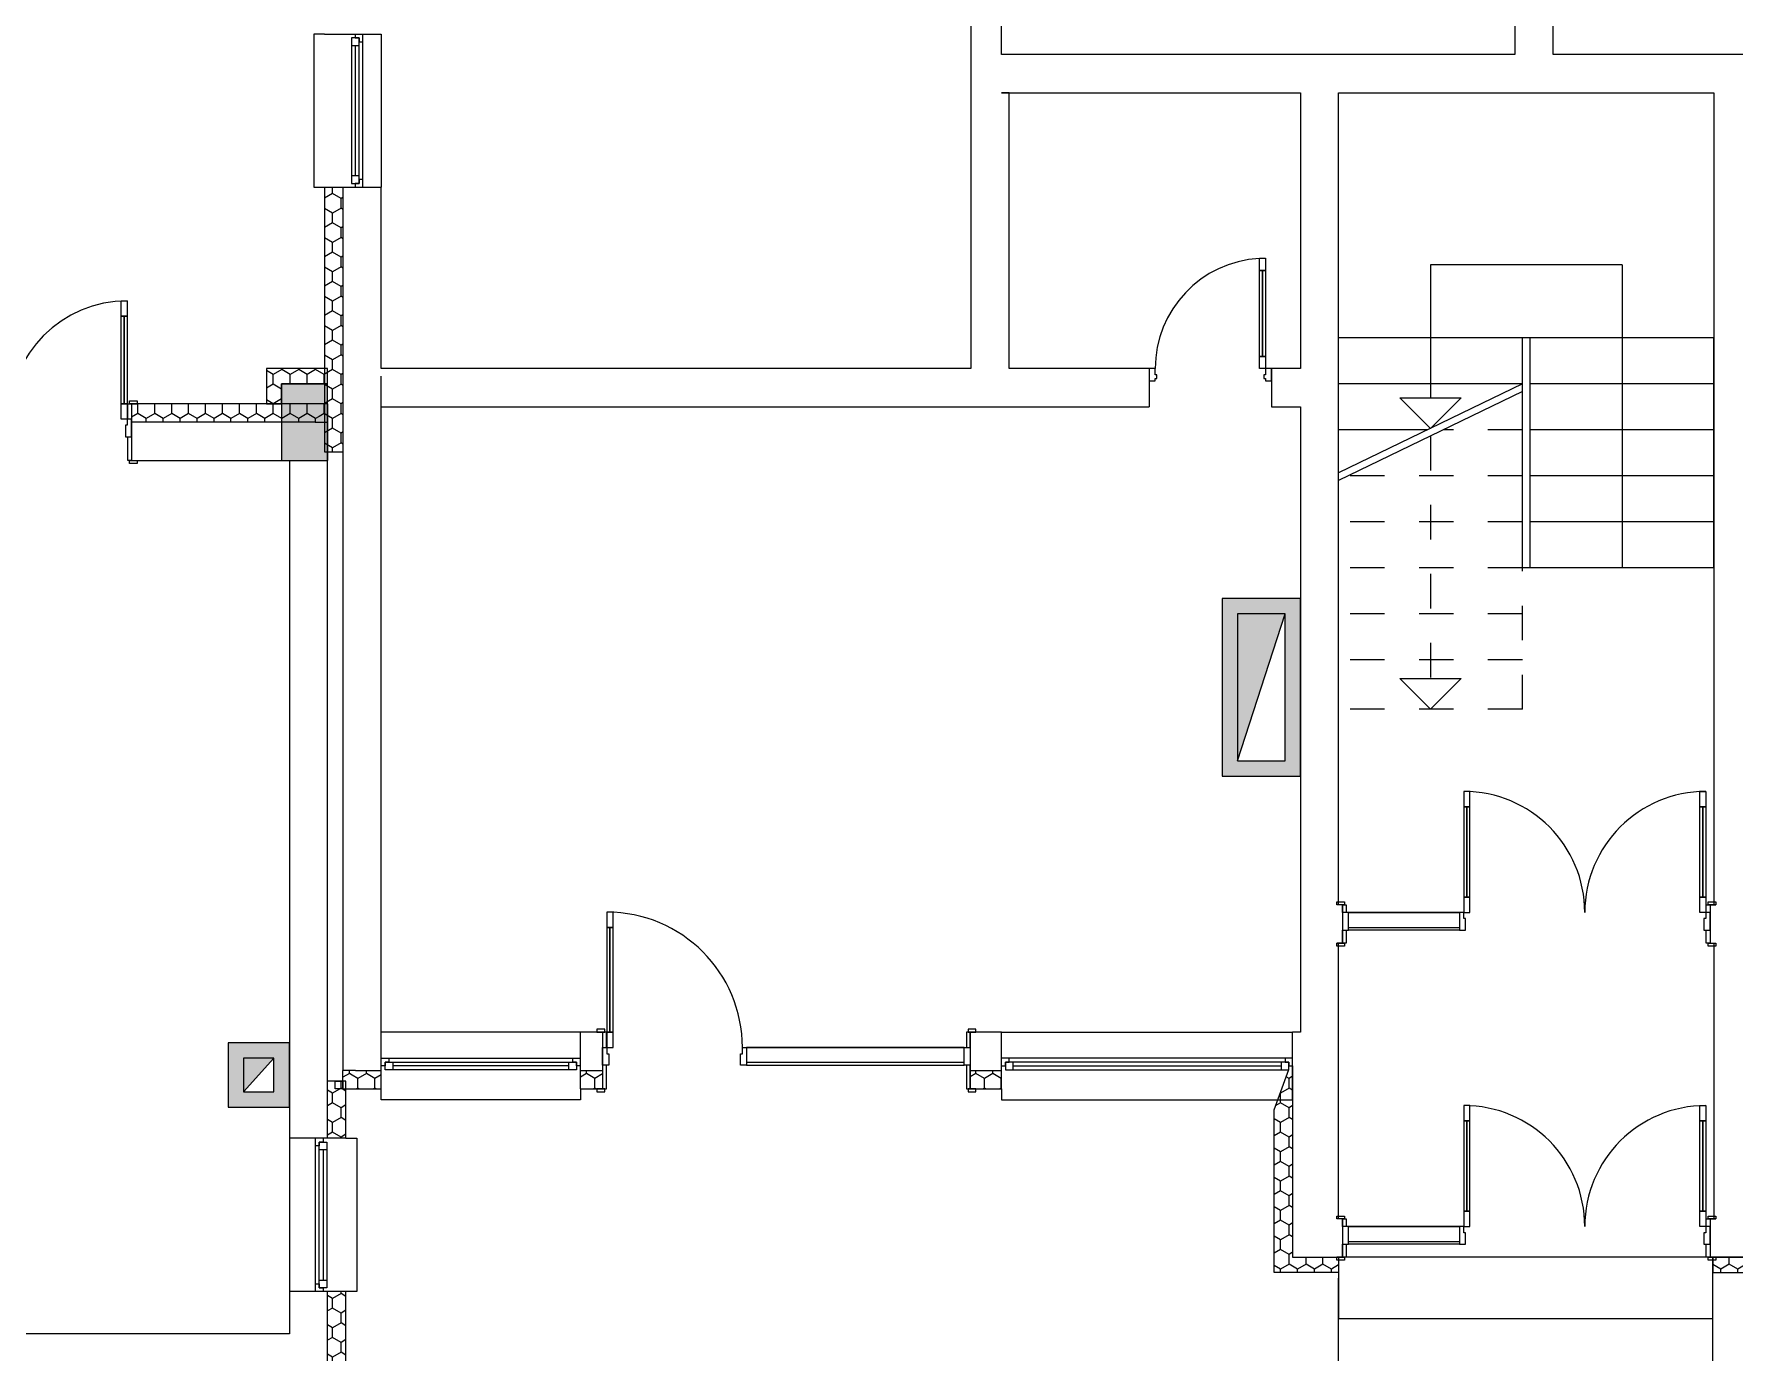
# Model space of a CAD drawing. Header units: feet. Extents: x 2814058 to 2855058, y -67651 to -38951.
# Drawn here: x 2829670 to 2833149, y -54317 to -51618 of the extents above; entities that cross this region are included whole.
import ezdxf

# ---------------------------------------------------------------- set-up
doc = ezdxf.new("R2010")
doc.units = ezdxf.units.FT
doc.header["$MEASUREMENT"] = 0
doc.linetypes.add('Long Dashed', pattern=[529.166651, 317.499995, -211.666656])
doc.linetypes.add('Small Dashed', pattern=[141.111111, 70.555556, -70.555556])
for name, color, linetype, lineweight in [('0_muret e jashtme_Pen_No__1', 7, 'Continuous', 0), ('0_muret e jashtme_Pen_No__19', 255, 'Continuous', 0), ('Shell - Roof_Pen_No__1', 7, 'Continuous', 0), ('Shell - Roof_Pen_No__21', 7, 'Continuous', 0), ('Structural - Bearing_Pen_No__1', 7, 'Continuous', 0)]:
    doc.layers.add(name, color=color, linetype=linetype, lineweight=lineweight)
doc.layers.add('0_muret e jashtme_Pen_No__14', color=7, linetype='Continuous', lineweight=0, true_color=0xbd8b17)
doc.layers.add('Shell - Roof_Pen_No__61', color=7, linetype='Continuous', lineweight=0, true_color=0x6a6a6a)
doc.layers.add('Shell - Roof', color=7, linetype='Continuous')
pattern_1 = [(90, (2247653.822, -76424.967), (-34.6410162, 0), [20, -40]), (90, (2247636.502, -76394.967), (-34.6410162, 0), [20, -40]), (150, (2247653.822, -76404.967), (17.320508, 30), [20, -40]), (150, (2247619.18, -76404.967), (17.320508, 30), [20, -40]), (210, (2247653.822, -76424.967), (-17.320508, 30), [20, -40]), (210, (2247619.18, -76424.967), (-17.320508, 30), [20, -40])]

# ---------------------------------------------------------------- blocks, each defined once
blk = doc.blocks.new('Line_1', base_point=(2832527.7, -52091))
at = {"layer": 'Shell - Roof_Pen_No__1', "color": 7, "linetype": 'Continuous', "lineweight": 0}
for p, q in [((2832527.7, -52091), (2832527.7, -52362.5)), ((2832527.7, -52425.2), (2832465, -52362.5)), ((2832465, -52362.5), (2832590.4, -52362.5)), ((2832527.7, -52425.2), (2832590.4, -52362.5))]:
    blk.add_line(p, q, dxfattribs=at)
blk = doc.blocks.new('Line_2', base_point=(2832527.7, -52440.8))
at = {"layer": 'Shell - Roof_Pen_No__1', "color": 7, "linetype": 'Continuous', "lineweight": 0}
for p, q in [((2832527.7, -52999.8), (2832465, -52937.1)), ((2832465, -52937.1), (2832590.4, -52937.1)), ((2832527.7, -52999.8), (2832590.4, -52937.1))]:
    blk.add_line(p, q, dxfattribs=at)
at = {"layer": 'Shell - Roof_Pen_No__61', "color": 251, "linetype": 'Small Dashed', "lineweight": 0, "true_color": 0x6a6a6a}
blk.add_line((2832527.7, -52440.8), (2832527.7, -52937.1), dxfattribs=at)

msp = doc.modelspace()

# ---------------------------------------------------------------- hatches: boundary and pattern name
at = {"layer": '0_muret e jashtme_Pen_No__14', "linetype": 'Continuous', "lineweight": 0, "true_color": 0xbd8b17}
h = msp.add_hatch(dxfattribs=at)
h.set_pattern_fill('STYROFOAM_SM_INSULATION', color=42, style=0, pattern_type=2)
h.set_pattern_definition(pattern_1)
h.paths.add_polyline_path([(2830264.8, -52472.9), (2830302.4, -52472.9), (2830302.4, -51931.9), (2830264.8, -51931.9)])
h = msp.add_hatch(dxfattribs=at)
h.set_pattern_fill('STYROFOAM_SM_INSULATION', color=42, style=0, pattern_type=2)
h.set_pattern_definition(pattern_1)
h.paths.add_polyline_path([(2830271, -52334.3), (2830271, -52302.8), (2830145.7, -52302.8), (2830145.7, -52375), (2830177, -52375), (2830177, -52334.3)])
h = msp.add_hatch(dxfattribs=at)
h.set_pattern_fill('STYROFOAM_SM_INSULATION', color=42, style=0, pattern_type=2)
h.set_pattern_definition(pattern_1)
h.paths.add_polyline_path([(2829869.8, -52412.6), (2830245.6, -52412.6), (2830271, -52375), (2829869.8, -52375)])
h = msp.add_hatch(dxfattribs=at)
h.set_pattern_fill('STYROFOAM_SM_INSULATION', color=42, style=0, pattern_type=2)
h.set_pattern_definition(pattern_1)
h.paths.add_polyline_path([(2830245.6, -52412.6), (2830271, -52412.6), (2830271, -52375)])
h = msp.add_hatch(dxfattribs=at)
h.set_pattern_fill('STYROFOAM_SM_INSULATION', color=42, style=0, pattern_type=2)
h.set_pattern_definition(pattern_1)
h.paths.add_polyline_path([(2830327.8, -53738.9), (2830302.4, -53776.5), (2830380.7, -53776.5), (2830380.7, -53738.9)])
h = msp.add_hatch(dxfattribs=at)
h.set_pattern_fill('STYROFOAM_SM_INSULATION', color=42, style=0, pattern_type=2)
h.set_pattern_definition(pattern_1)
h.paths.add_polyline_path([(2830327.8, -53738.9), (2830302.4, -53738.9), (2830302.4, -53776.5)])
h = msp.add_hatch(dxfattribs=at)
h.set_pattern_fill('STYROFOAM_SM_INSULATION', color=42, style=0, pattern_type=2)
h.set_pattern_definition(pattern_1)
h.paths.add_polyline_path([(2830788.2, -53776.5), (2830833.8, -53776.5), (2830833.8, -53738.9), (2830788.2, -53738.9)])
h = msp.add_hatch(dxfattribs=at)
h.set_pattern_fill('STYROFOAM_SM_INSULATION', color=42, style=0, pattern_type=2)
h.set_pattern_definition(pattern_1)
h.paths.add_polyline_path([(2831586, -53738.9), (2831586, -53776.5), (2831650.1, -53776.5), (2831650.1, -53738.9)])
h = msp.add_hatch(dxfattribs=at)
h.set_pattern_fill('STYROFOAM_SM_INSULATION', color=42, style=0, pattern_type=2)
h.set_pattern_definition(pattern_1)
h.paths.add_polyline_path([(2832339.7, -54152.3), (2832208, -54152.3), (2832208, -53819.6), (2832237.6, -53737.1), (2832237.8, -53729.5), (2832245.6, -53729.5), (2832245.6, -54120.8), (2832339.7, -54120.8)])
h = msp.add_hatch(dxfattribs=at)
h.set_pattern_fill('STYROFOAM_SM_INSULATION', color=42, style=0, pattern_type=2)
h.set_pattern_definition(pattern_1)
h.paths.add_polyline_path([(2833105.2, -54152.3), (2833239.2, -54152.3), (2833239.2, -53819.6), (2833209.6, -53737.1), (2833209.4, -53729.5), (2833201.6, -53729.5), (2833201.6, -54120.8), (2833105.2, -54120.8)])
h = msp.add_hatch(dxfattribs=at)
h.set_pattern_fill('STYROFOAM_SM_INSULATION', color=42, style=0, pattern_type=2)
h.set_pattern_definition(pattern_1)
h.paths.add_polyline_path([(2830271, -53760.4), (2830271, -53877.5), (2830308.6, -53877.5), (2830308.6, -53760.4)])
h = msp.add_hatch(dxfattribs=at)
h.set_pattern_fill('STYROFOAM_SM_INSULATION', color=42, style=0, pattern_type=2)
h.set_pattern_definition(pattern_1)
h.paths.add_polyline_path([(2830302.4, -53760.4), (2830302.4, -53776), (2830286.7, -53776), (2830286.7, -53760.4)])
h = msp.add_hatch(dxfattribs=at)
h.set_pattern_fill('STYROFOAM_SM_INSULATION', color=42, style=0, pattern_type=2)
h.set_pattern_definition(pattern_1)
h.paths.add_polyline_path([(2830271, -54190.9), (2830271, -55719.3), (2830308.6, -55756.9), (2830308.6, -54190.9)])
at = {"layer": '0_muret e jashtme_Pen_No__19', "linetype": 'Continuous', "lineweight": 0}
msp.add_hatch(color=255, dxfattribs=at).paths.add_polyline_path([(2830271, -52491), (2830271, -52334.3), (2830177, -52334.3), (2830177, -52491)])
at = {"layer": 'Structural - Bearing_Pen_No__1', "linetype": 'Continuous', "lineweight": 0}
h = msp.add_hatch(color=9, dxfattribs=at)
h.paths.add_polyline_path([(2832261.3, -52773.1), (2832101.4, -52773.1), (2832101.4, -53136.6), (2832261.3, -53136.6)])
h.paths.add_polyline_path([(2832132.8, -53105.3), (2832230, -53105.3), (2832230, -52804.4), (2832132.8, -52804.4)], flags=0)
for points in [[(2832132.8, -53105.3), (2832230, -52804.4), (2832132.8, -52804.4)], [(2830098.7, -53782.3), (2830161.3, -53713.4), (2830098.7, -53713.4)]]:
    msp.add_hatch(color=8, dxfattribs=at).paths.add_polyline_path(points)
h = msp.add_hatch(color=9, dxfattribs=at)
h.paths.add_polyline_path([(2830192.7, -53682), (2830067.3, -53682), (2830067.3, -53813.7), (2830192.7, -53813.7)])
h.paths.add_polyline_path([(2830161.3, -53713.4), (2830098.7, -53713.4), (2830098.7, -53782.3), (2830161.3, -53782.3)], flags=0)

# ---------------------------------------------------------------- linework, layer by layer
at = {"layer": '0_muret e jashtme_Pen_No__1', "color": 7, "linetype": 'Continuous', "lineweight": 0}
for p, q in [((2830264.8, -51618.5), (2830242.8, -51618.5)), ((2830242.8, -51618.5), (2830242.8, -51931.9)), ((2830264.8, -51618.5), (2830302.4, -51618.5)), ((2830264.8, -51618.5), (2830302.4, -51618.5)), ((2830302.4, -51618.5), (2830327.5, -51618.5)), ((2830302.4, -51618.5), (2830327.5, -51618.5)), ((2830327.5, -51618.5), (2830343.1, -51618.5)), ((2830327.5, -51618.5), (2830327.5, -51626.3)), ((2830327.5, -51618.5), (2830343.1, -51618.5)), ((2830327.5, -51618.5), (2830343.1, -51618.5)), ((2830343.1, -51618.5), (2830380.7, -51618.5)), ((2830343.1, -51634.2), (2830343.1, -51618.5)), ((2830343.1, -51618.5), (2830380.7, -51618.5)), ((2830380.7, -51618.5), (2830380.7, -51931.9)), ((2830319.6, -51626.3), (2830319.6, -51642)), ((2830335.3, -51626.3), (2830319.6, -51626.3)), ((2830319.6, -51642), (2830319.6, -51908.4)), ((2830319.6, -51642), (2830335.3, -51642)), ((2830319.6, -51642), (2830319.6, -51908.4)), ((2830327.5, -51626.3), (2830335.3, -51626.3)), ((2830327.5, -51642), (2830327.5, -51908.4)), ((2830335.3, -51626.3), (2830335.3, -51634.2)), ((2830335.3, -51642), (2830335.3, -51626.3)), ((2830335.3, -51634.2), (2830343.1, -51634.2)), ((2830335.3, -51908.4), (2830335.3, -51642)), ((2830343.1, -51916.2), (2830343.1, -51634.2)), ((2830335.3, -51908.4), (2830319.6, -51908.4)), ((2830319.6, -51908.4), (2830319.6, -51924.1)), ((2830319.6, -51924.1), (2830335.3, -51924.1)), ((2830335.3, -51924.1), (2830327.5, -51924.1)), ((2830327.5, -51924.1), (2830327.5, -51931.9)), ((2830335.3, -51924.1), (2830335.3, -51908.4)), ((2830343.1, -51916.2), (2830335.3, -51916.2)), ((2830335.3, -51916.2), (2830335.3, -51924.1)), ((2830343.1, -51931.9), (2830343.1, -51916.2)), ((2830242.8, -51931.9), (2830264.8, -51931.9)), ((2830264.8, -51931.9), (2830302.4, -51931.9)), ((2830264.8, -51931.9), (2830302.4, -51931.9)), ((2830302.4, -51931.9), (2830302.4, -52472.9)), ((2830302.4, -51931.9), (2830327.5, -51931.9)), ((2830302.4, -51931.9), (2830327.5, -51931.9)), ((2830327.5, -51931.9), (2830343.1, -51931.9)), ((2830327.5, -51931.9), (2830343.1, -51931.9)), ((2830327.5, -51931.9), (2830343.1, -51931.9)), ((2830343.1, -51931.9), (2830380.7, -51931.9)), ((2830343.1, -51931.9), (2830380.7, -51931.9)), ((2832177.4, -52102.3), (2832177.4, -52077.3)), ((2832177.4, -52077.3), (2832190, -52077.3)), ((2832177.4, -52102.3), (2832183.7, -52102.3)), ((2832177.4, -52277.9), (2832177.4, -52102.3)), ((2832190, -52102.3), (2832177.4, -52102.3)), ((2832183.7, -52102.3), (2832190, -52102.3)), ((2832183.7, -52277.9), (2832183.7, -52102.3)), ((2832183.7, -52102.3), (2832183.7, -52277.9)), ((2832183.7, -52102.3), (2832183.7, -52277.9)), ((2832190, -52077.3), (2832190, -52102.3)), ((2832190, -52102.3), (2832190, -52277.9)), ((2829848.5, -52195.7), (2829848.5, -52164.4)), ((2829848.5, -52164.4), (2829861.1, -52164.4)), ((2829861.1, -52164.4), (2829861.1, -52195.7)), ((2829848.5, -52195.7), (2829854.8, -52195.7)), ((2829848.5, -52375), (2829848.5, -52195.7)), ((2829861.1, -52195.7), (2829848.5, -52195.7)), ((2829854.8, -52195.7), (2829861.1, -52195.7)), ((2829854.8, -52375), (2829854.8, -52195.7)), ((2829854.8, -52195.7), (2829854.8, -52375)), ((2829854.8, -52195.7), (2829854.8, -52375)), ((2829861.1, -52195.7), (2829861.1, -52375)), ((2832183.7, -52277.9), (2832177.4, -52277.9)), ((2832177.4, -52302.9), (2832177.4, -52277.9)), ((2832177.4, -52277.9), (2832190, -52277.9)), ((2832190, -52277.9), (2832183.7, -52277.9)), ((2832190, -52277.9), (2832190, -52302.9)), ((2831951.8, -52302.9), (2831951.8, -52328)), ((2831951.8, -52302.9), (2831951.8, -52328)), ((2831964.3, -52302.9), (2831951.8, -52302.9)), ((2831951.8, -52302.9), (2831951.8, -52328)), ((2831951.8, -52302.9), (2831951.8, -52328)), ((2831964.3, -52315.5), (2831964.3, -52302.9)), ((2832190, -52302.9), (2832177.4, -52302.9)), ((2832190, -52302.9), (2832190, -52315.5)), ((2832202.5, -52302.9), (2832190, -52302.9)), ((2832202.5, -52302.9), (2832202.5, -52328)), ((2832202.5, -52328), (2832202.5, -52302.9)), ((2832202.5, -52302.9), (2832202.5, -52328)), ((2832202.5, -52302.9), (2832202.5, -52328)), ((2831951.8, -52328), (2831951.8, -52381.3)), ((2831951.8, -52328), (2831964.3, -52328)), ((2831951.8, -52328), (2831951.8, -52381.3)), ((2831967.4, -52315.5), (2831964.3, -52315.5)), ((2831964.3, -52328), (2831964.3, -52323.4)), ((2831964.3, -52323.4), (2831967.4, -52323.4)), ((2831967.4, -52323.4), (2831967.4, -52315.5)), ((2832190, -52315.5), (2832186.8, -52315.5)), ((2832186.8, -52315.5), (2832186.8, -52323.4)), ((2832186.8, -52323.4), (2832190, -52323.4)), ((2832190, -52323.4), (2832190, -52328)), ((2832190, -52328), (2832202.5, -52328)), ((2832202.5, -52328), (2832202.5, -52381.3)), ((2832202.5, -52328), (2832202.5, -52381.3)), ((2829854.8, -52375), (2829848.5, -52375)), ((2829848.5, -52406.4), (2829848.5, -52375)), ((2829848.5, -52375), (2829861.1, -52375)), ((2829861.1, -52375), (2829854.8, -52375)), ((2829861.1, -52375), (2829861.1, -52406.4)), ((2829862, -52406.4), (2829862, -52375)), ((2829862, -52375), (2829869.8, -52375)), ((2829865.8, -52369.1), (2829881.4, -52369.1)), ((2829865.8, -52375), (2829865.8, -52369.1)), ((2829881.4, -52375), (2829865.8, -52375)), ((2829869.8, -52375), (2829881.4, -52375)), ((2829869.8, -52375), (2829869.8, -52406.4)), ((2829869.8, -52375), (2829869.8, -52406.4)), ((2829869.8, -52375), (2829869.8, -52406.4)), ((2829869.8, -52375), (2829869.8, -52406.4)), ((2829869.8, -52375), (2829869.8, -52406.4)), ((2829869.8, -52375), (2829869.8, -52406.4)), ((2829869.8, -52375), (2829881.4, -52375)), ((2829869.8, -52375), (2829881.4, -52375)), ((2829881.4, -52369.1), (2829881.4, -52375)), ((2829861.1, -52406.4), (2829848.5, -52406.4)), ((2829869.8, -52406.4), (2829861.1, -52406.4)), ((2829861.1, -52406.4), (2829861.1, -52418.9)), ((2829869.8, -52406.4), (2829862, -52406.4)), ((2829869.8, -52406.4), (2829869.8, -52412.6)), ((2829869.8, -52442.4), (2829869.8, -52406.4)), ((2829869.8, -52406.4), (2829869.8, -52412.6)), ((2829869.8, -52406.4), (2829869.8, -52412.6)), ((2830192.7, -52412.6), (2829869.8, -52412.6)), ((2829869.8, -52412.6), (2829869.8, -52442.4)), ((2829869.8, -52412.6), (2829869.8, -52442.4)), ((2829869.8, -52412.6), (2829869.8, -52442.4)), ((2830245.6, -52412.6), (2830192.7, -52412.6)), ((2830245.6, -52412.6), (2830271, -52412.6)), ((2829861.1, -52418.9), (2829857.3, -52418.9)), ((2829857.3, -52418.9), (2829857.3, -52442.4)), ((2829857.3, -52442.4), (2829869.8, -52442.4)), ((2829862, -52491), (2829862, -52442.4)), ((2829862, -52442.4), (2829869.8, -52442.4)), ((2829869.8, -52442.4), (2829869.8, -52491)), ((2829869.8, -52442.4), (2829869.8, -52491)), ((2829869.8, -52442.4), (2829869.8, -52491)), ((2829869.8, -52442.4), (2829869.8, -52491)), ((2829869.8, -52491), (2829862, -52491)), ((2829865.8, -52491), (2829881.4, -52491)), ((2829865.8, -52496.9), (2829865.8, -52491)), ((2829881.4, -52496.9), (2829865.8, -52496.9)), ((2829869.8, -52491), (2829881.4, -52491)), ((2829869.8, -52491), (2829881.4, -52491)), ((2829869.8, -52491), (2829881.4, -52491)), ((2829881.4, -52491), (2829881.4, -52496.9)), ((2832595.7, -53168), (2832595.7, -53199.3)), ((2832608.3, -53168), (2832595.7, -53168)), ((2832608.3, -53199.3), (2832608.3, -53168)), ((2833078.4, -53199.3), (2833078.4, -53168)), ((2833078.4, -53168), (2833090.9, -53168)), ((2833090.9, -53168), (2833090.9, -53199.3)), ((2832595.7, -53199.3), (2832595.7, -53384.3)), ((2832602, -53199.3), (2832595.7, -53199.3)), ((2832595.7, -53199.3), (2832608.3, -53199.3)), ((2832602, -53384.3), (2832602, -53199.3)), ((2832602, -53199.3), (2832602, -53384.3)), ((2832608.3, -53199.3), (2832602, -53199.3)), ((2832602, -53199.3), (2832602, -53384.3)), ((2832608.3, -53384.3), (2832608.3, -53199.3)), ((2833078.4, -53199.3), (2833084.7, -53199.3)), ((2833078.4, -53384.3), (2833078.4, -53199.3)), ((2833090.9, -53199.3), (2833078.4, -53199.3)), ((2833084.7, -53199.3), (2833090.9, -53199.3)), ((2833084.7, -53384.3), (2833084.7, -53199.3)), ((2833084.7, -53199.3), (2833084.7, -53384.3)), ((2833084.7, -53199.3), (2833084.7, -53384.3)), ((2833090.9, -53199.3), (2833090.9, -53384.3)), ((2832595.7, -53384.3), (2832602, -53384.3)), ((2832608.3, -53384.3), (2832595.7, -53384.3)), ((2832595.7, -53384.3), (2832595.7, -53415.6)), ((2832602, -53384.3), (2832608.3, -53384.3)), ((2832608.3, -53415.6), (2832608.3, -53384.3)), ((2833084.7, -53384.3), (2833078.4, -53384.3)), ((2833078.4, -53415.6), (2833078.4, -53384.3)), ((2833078.4, -53384.3), (2833090.9, -53384.3)), ((2833090.9, -53384.3), (2833084.7, -53384.3)), ((2833090.9, -53384.3), (2833090.9, -53415.6)), ((2830842.6, -53414.8), (2830842.6, -53446.2)), ((2830855.1, -53414.8), (2830842.6, -53414.8)), ((2830855.1, -53446.2), (2830855.1, -53414.8)), ((2832335.9, -53399.9), (2832335.9, -53394)), ((2832335.9, -53394), (2832351.6, -53394)), ((2832347.5, -53399.9), (2832335.9, -53399.9)), ((2832351.6, -53399.9), (2832335.9, -53399.9)), ((2832347.5, -53399.9), (2832335.9, -53399.9)), ((2832347.5, -53399.9), (2832335.9, -53399.9)), ((2832347.5, -53399.9), (2832347.5, -53415.6)), ((2832347.5, -53399.9), (2832347.5, -53415.6)), ((2832347.5, -53415.6), (2832347.5, -53399.9)), ((2832347.5, -53399.9), (2832355.3, -53399.9)), ((2832347.5, -53399.9), (2832347.5, -53415.6)), ((2832347.5, -53399.9), (2832347.5, -53415.6)), ((2832347.5, -53399.9), (2832347.5, -53415.6)), ((2832347.5, -53415.6), (2832347.5, -53451.6)), ((2832355.3, -53415.6), (2832347.5, -53415.6)), ((2832360, -53415.6), (2832347.5, -53415.6)), ((2832347.5, -53415.6), (2832347.5, -53451.6)), ((2832347.5, -53415.6), (2832347.5, -53451.6)), ((2832347.5, -53415.6), (2832347.5, -53451.6)), ((2832351.6, -53394), (2832351.6, -53399.9)), ((2832355.3, -53399.9), (2832355.3, -53415.6)), ((2832360, -53415.6), (2832587, -53415.6)), ((2832360, -53451.6), (2832360, -53415.6)), ((2832360, -53451.6), (2832360, -53415.6)), ((2832587, -53415.6), (2832360, -53415.6)), ((2832587, -53415.6), (2832587, -53451.6)), ((2832595.7, -53415.6), (2832587, -53415.6)), ((2832587, -53415.6), (2832587, -53451.6)), ((2832595.7, -53428.1), (2832595.7, -53415.6)), ((2832595.7, -53415.6), (2832608.3, -53415.6)), ((2833090.9, -53415.6), (2833078.4, -53415.6)), ((2833099.7, -53415.6), (2833090.9, -53415.6)), ((2833090.9, -53415.6), (2833090.9, -53428.1)), ((2833091.9, -53415.6), (2833091.9, -53399.9)), ((2833091.9, -53399.9), (2833099.7, -53399.9)), ((2833099.7, -53415.6), (2833091.9, -53415.6)), ((2833095.6, -53394), (2833111.3, -53394)), ((2833095.6, -53399.9), (2833095.6, -53394)), ((2833111.3, -53399.9), (2833095.6, -53399.9)), ((2833099.7, -53399.9), (2833111.3, -53399.9)), ((2833099.7, -53399.9), (2833099.7, -53415.6)), ((2833099.7, -53399.9), (2833099.7, -53415.6)), ((2833099.7, -53399.9), (2833099.7, -53415.6)), ((2833099.7, -53399.9), (2833099.7, -53415.6)), ((2833099.7, -53399.9), (2833099.7, -53415.6)), ((2833099.7, -53399.9), (2833099.7, -53415.6)), ((2833099.7, -53399.9), (2833111.3, -53399.9)), ((2833099.7, -53399.9), (2833111.3, -53399.9)), ((2833099.7, -53415.6), (2833099.7, -53451.6)), ((2833099.7, -53451.6), (2833099.7, -53415.6)), ((2833099.7, -53415.6), (2833099.7, -53451.6)), ((2833099.7, -53415.6), (2833099.7, -53451.6)), ((2833111.3, -53394), (2833111.3, -53399.9)), ((2830842.6, -53446.2), (2830842.6, -53660.6)), ((2830848.8, -53446.2), (2830842.6, -53446.2)), ((2830842.6, -53446.2), (2830855.1, -53446.2)), ((2830848.8, -53660.6), (2830848.8, -53446.2)), ((2830848.8, -53446.2), (2830848.8, -53660.6)), ((2830855.1, -53446.2), (2830848.8, -53446.2)), ((2830848.8, -53446.2), (2830848.8, -53660.6)), ((2830855.1, -53660.6), (2830855.1, -53446.2)), ((2832347.5, -53451.6), (2832347.5, -53478.3)), ((2832347.5, -53478.3), (2832347.5, -53451.6)), ((2832347.5, -53451.6), (2832355.3, -53451.6)), ((2832347.5, -53451.6), (2832360, -53451.6)), ((2832347.5, -53451.6), (2832347.5, -53478.3)), ((2832347.5, -53451.6), (2832347.5, -53478.3)), ((2832355.3, -53451.6), (2832355.3, -53478.3)), ((2832360, -53446), (2832587, -53446)), ((2832587, -53451.6), (2832360, -53451.6)), ((2832587, -53451.6), (2832599.5, -53451.6)), ((2832599.5, -53428.1), (2832595.7, -53428.1)), ((2832599.5, -53451.6), (2832599.5, -53428.1)), ((2833090.9, -53428.1), (2833087.2, -53428.1)), ((2833087.2, -53428.1), (2833087.2, -53451.6)), ((2833087.2, -53451.6), (2833099.7, -53451.6)), ((2833091.9, -53478.3), (2833091.9, -53451.6)), ((2833091.9, -53451.6), (2833099.7, -53451.6)), ((2833099.7, -53451.6), (2833099.7, -53478.3)), ((2833099.7, -53451.6), (2833099.7, -53478.3)), ((2833099.7, -53451.6), (2833099.7, -53478.3)), ((2833099.7, -53451.6), (2833099.7, -53478.3)), ((2832347.5, -53478.3), (2832335.9, -53478.3)), ((2832335.9, -53484.2), (2832335.9, -53478.3)), ((2832335.9, -53478.3), (2832351.6, -53478.3)), ((2832347.5, -53478.3), (2832335.9, -53478.3)), ((2832347.5, -53478.3), (2832335.9, -53478.3)), ((2832351.6, -53484.2), (2832335.9, -53484.2)), ((2832355.3, -53478.3), (2832347.5, -53478.3)), ((2832351.6, -53478.3), (2832351.6, -53484.2)), ((2833099.7, -53478.3), (2833091.9, -53478.3)), ((2833095.6, -53478.3), (2833111.3, -53478.3)), ((2833095.6, -53484.2), (2833095.6, -53478.3)), ((2833111.3, -53484.2), (2833095.6, -53484.2)), ((2833099.7, -53478.3), (2833111.3, -53478.3)), ((2833099.7, -53478.3), (2833111.3, -53478.3)), ((2833099.7, -53478.3), (2833111.3, -53478.3)), ((2833111.3, -53478.3), (2833111.3, -53484.2)), ((2830380.7, -53713.8), (2830380.7, -53660.6)), ((2830788.2, -53660.6), (2830380.7, -53660.6)), ((2830380.7, -53713.8), (2830380.7, -53660.6)), ((2830788.2, -53713.8), (2830788.2, -53660.6)), ((2830788.2, -53713.8), (2830788.2, -53660.6)), ((2830837.9, -53654.6), (2830822.2, -53654.6)), ((2830822.2, -53654.6), (2830822.2, -53660.6)), ((2830833.8, -53660.6), (2830822.2, -53660.6)), ((2830822.2, -53660.6), (2830837.9, -53660.6)), ((2830833.8, -53660.6), (2830822.2, -53660.6)), ((2830833.8, -53660.6), (2830822.2, -53660.6)), ((2830833.8, -53660.6), (2830833.8, -53691.9)), ((2830833.8, -53660.6), (2830833.8, -53691.9)), ((2830833.8, -53660.6), (2830833.8, -53691.9)), ((2830841.6, -53660.6), (2830833.8, -53660.6)), ((2830833.8, -53660.6), (2830833.8, -53691.9)), ((2830833.8, -53660.6), (2830833.8, -53691.9)), ((2830833.8, -53660.6), (2830833.8, -53691.9)), ((2830837.9, -53660.6), (2830837.9, -53654.6)), ((2830841.6, -53691.9), (2830841.6, -53660.6)), ((2830842.6, -53660.6), (2830848.8, -53660.6)), ((2830855.1, -53660.6), (2830842.6, -53660.6)), ((2830842.6, -53660.6), (2830842.6, -53691.9)), ((2830848.8, -53660.6), (2830855.1, -53660.6)), ((2830855.1, -53691.9), (2830855.1, -53660.6)), ((2831578.2, -53660.6), (2831578.2, -53691.9)), ((2831586, -53660.6), (2831578.2, -53660.6)), ((2831597.6, -53654.6), (2831581.9, -53654.6)), ((2831581.9, -53654.6), (2831581.9, -53660.6)), ((2831581.9, -53660.6), (2831597.6, -53660.6)), ((2831586, -53660.6), (2831597.6, -53660.6)), ((2831586, -53660.6), (2831586, -53691.9)), ((2831586, -53660.6), (2831586, -53691.9)), ((2831586, -53691.9), (2831586, -53660.6)), ((2831586, -53660.6), (2831586, -53691.9)), ((2831586, -53660.6), (2831586, -53691.9)), ((2831586, -53660.6), (2831586, -53691.9)), ((2831586, -53660.6), (2831597.6, -53660.6)), ((2831586, -53660.6), (2831597.6, -53660.6)), ((2831597.6, -53660.6), (2831597.6, -53654.6)), ((2831650.1, -53713.8), (2831650.1, -53660.6)), ((2831650.1, -53660.6), (2832245.6, -53660.6)), ((2831650.1, -53713.8), (2831650.1, -53660.6)), ((2832245.6, -53713.8), (2832245.6, -53660.6)), ((2832245.6, -53713.8), (2832245.6, -53660.6)), ((2830833.8, -53691.9), (2830833.8, -53728)), ((2830833.8, -53691.9), (2830841.6, -53691.9)), ((2830833.8, -53728), (2830833.8, -53691.9)), ((2830833.8, -53691.9), (2830842.6, -53691.9)), ((2830833.8, -53691.9), (2830833.8, -53728)), ((2830833.8, -53691.9), (2830833.8, -53728)), ((2830842.6, -53691.9), (2830842.6, -53704.4)), ((2830842.6, -53691.9), (2830855.1, -53691.9)), ((2830842.6, -53704.4), (2830846.3, -53704.4)), ((2830846.3, -53704.4), (2830846.3, -53728)), ((2831115.9, -53728), (2831115.9, -53704.4)), ((2831115.9, -53704.4), (2831119.6, -53704.4)), ((2831119.6, -53704.4), (2831119.6, -53691.9)), ((2831119.6, -53691.9), (2831128.4, -53691.9)), ((2831573.5, -53691.9), (2831128.4, -53691.9)), ((2831128.4, -53691.9), (2831128.4, -53728)), ((2831128.4, -53691.9), (2831128.4, -53728)), ((2831128.4, -53691.9), (2831573.5, -53691.9)), ((2831573.5, -53728), (2831573.5, -53691.9)), ((2831573.5, -53728), (2831573.5, -53691.9)), ((2831573.5, -53691.9), (2831586, -53691.9)), ((2831578.2, -53691.9), (2831586, -53691.9)), ((2831586, -53691.9), (2831586, -53728)), ((2831586, -53691.9), (2831586, -53728)), ((2831586, -53691.9), (2831586, -53728)), ((2831586, -53691.9), (2831586, -53728)), ((2830327.8, -53738.9), (2830302.4, -53738.9)), ((2830327.8, -53738.9), (2830302.4, -53738.9)), ((2830327.8, -53738.9), (2830380.7, -53738.9)), ((2830327.8, -53738.9), (2830380.7, -53738.9)), ((2830380.7, -53729.5), (2830380.7, -53713.8)), ((2830380.7, -53713.8), (2830396.4, -53713.8)), ((2830380.7, -53729.5), (2830380.7, -53713.8)), ((2830380.7, -53729.5), (2830380.7, -53713.8)), ((2830380.7, -53738.9), (2830380.7, -53729.5)), ((2830388.6, -53729.5), (2830380.7, -53729.5)), ((2830380.7, -53738.9), (2830380.7, -53729.5)), ((2830380.7, -53776.5), (2830380.7, -53738.9)), ((2830380.7, -53776.5), (2830380.7, -53738.9)), ((2830396.4, -53721.7), (2830388.6, -53721.7)), ((2830388.6, -53721.7), (2830388.6, -53729.5)), ((2830388.6, -53721.7), (2830404.2, -53721.7)), ((2830388.6, -53737.4), (2830388.6, -53721.7)), ((2830404.2, -53737.4), (2830388.6, -53737.4)), ((2830396.4, -53713.8), (2830396.4, -53721.7)), ((2830396.4, -53713.8), (2830772.5, -53713.8)), ((2830404.2, -53721.7), (2830404.2, -53737.4)), ((2830404.2, -53721.7), (2830764.7, -53721.7)), ((2830764.7, -53729.5), (2830404.2, -53729.5)), ((2830764.7, -53737.4), (2830404.2, -53737.4)), ((2830764.7, -53737.4), (2830404.2, -53737.4)), ((2830764.7, -53737.4), (2830764.7, -53721.7)), ((2830764.7, -53721.7), (2830780.4, -53721.7)), ((2830780.4, -53737.4), (2830764.7, -53737.4)), ((2830772.5, -53721.7), (2830772.5, -53713.8)), ((2830772.5, -53713.8), (2830788.2, -53713.8)), ((2830780.4, -53721.7), (2830772.5, -53721.7)), ((2830780.4, -53729.5), (2830780.4, -53721.7)), ((2830780.4, -53721.7), (2830780.4, -53737.4)), ((2830788.2, -53729.5), (2830780.4, -53729.5)), ((2830788.2, -53729.5), (2830788.2, -53713.8)), ((2830788.2, -53729.5), (2830788.2, -53713.8)), ((2830788.2, -53729.5), (2830788.2, -53713.8)), ((2830788.2, -53738.9), (2830788.2, -53729.5)), ((2830788.2, -53738.9), (2830788.2, -53729.5)), ((2830788.2, -53738.9), (2830833.8, -53738.9)), ((2830788.2, -53776.5), (2830788.2, -53738.9)), ((2830788.2, -53776.5), (2830788.2, -53738.9)), ((2830833.8, -53728), (2830833.8, -53738.9)), ((2830833.8, -53728), (2830833.8, -53776.5)), ((2830841.6, -53728), (2830833.8, -53728)), ((2830846.3, -53728), (2830833.8, -53728)), ((2830833.8, -53728), (2830833.8, -53738.9)), ((2830833.8, -53728), (2830833.8, -53738.9)), ((2830833.8, -53738.9), (2830833.8, -53776.5)), ((2830833.8, -53738.9), (2830833.8, -53776.5)), ((2830833.8, -53738.9), (2830833.8, -53776.5)), ((2830841.6, -53776.5), (2830841.6, -53728)), ((2831128.4, -53728), (2831115.9, -53728)), ((2831573.5, -53722.3), (2831128.4, -53722.3)), ((2831128.4, -53728), (2831573.5, -53728)), ((2831586, -53728), (2831573.5, -53728)), ((2831578.2, -53728), (2831578.2, -53776.5)), ((2831586, -53728), (2831578.2, -53728)), ((2831586, -53728), (2831586, -53738.9)), ((2831586, -53776.5), (2831586, -53728)), ((2831586, -53728), (2831586, -53738.9)), ((2831586, -53728), (2831586, -53738.9)), ((2831586, -53738.9), (2831650.1, -53738.9)), ((2831586, -53738.9), (2831586, -53776.5)), ((2831586, -53738.9), (2831586, -53776.5)), ((2831586, -53738.9), (2831586, -53776.5)), ((2831650.1, -53729.5), (2831650.1, -53713.8)), ((2831665.8, -53713.8), (2831650.1, -53713.8)), ((2831650.1, -53729.5), (2831650.1, -53713.8)), ((2831650.1, -53729.5), (2831650.1, -53713.8)), ((2831650.1, -53738.9), (2831650.1, -53729.5)), ((2831650.1, -53729.5), (2831658, -53729.5)), ((2831650.1, -53738.9), (2831650.1, -53729.5)), ((2831650.1, -53776.5), (2831650.1, -53738.9)), ((2831650.1, -53776.5), (2831650.1, -53738.9)), ((2831658, -53729.5), (2831658, -53721.7)), ((2831658, -53721.7), (2831665.8, -53721.7)), ((2831673.6, -53721.7), (2831658, -53721.7)), ((2831658, -53721.7), (2831658, -53737.4)), ((2831658, -53737.4), (2831673.6, -53737.4)), ((2831665.8, -53721.7), (2831665.8, -53713.8)), ((2832230, -53713.8), (2831665.8, -53713.8)), ((2831673.6, -53737.4), (2831673.6, -53721.7)), ((2832222.1, -53721.7), (2831673.6, -53721.7)), ((2831673.6, -53729.5), (2832222.1, -53729.5)), ((2831673.6, -53737.4), (2832222.1, -53737.4)), ((2831673.6, -53737.4), (2832222.1, -53737.4)), ((2832237.8, -53721.7), (2832222.1, -53721.7)), ((2832222.1, -53721.7), (2832222.1, -53737.4)), ((2832222.1, -53737.4), (2832237.8, -53737.4)), ((2832245.6, -53713.8), (2832230, -53713.8)), ((2832230, -53713.8), (2832230, -53721.7)), ((2832230, -53721.7), (2832237.8, -53721.7)), ((2832237.8, -53721.7), (2832237.8, -53729.5)), ((2832237.8, -53737.4), (2832237.8, -53721.7)), ((2832237.8, -53729.5), (2832245.6, -53729.5)), ((2832245.6, -53729.5), (2832245.6, -53713.8)), ((2832245.6, -53729.5), (2832245.6, -53713.8)), ((2832245.6, -53729.5), (2832245.6, -53713.8)), ((2832245.6, -53738.9), (2832245.6, -53729.5)), ((2832245.6, -53738.9), (2832245.6, -53729.5)), ((2832245.6, -53776.5), (2832245.6, -53738.9)), ((2832245.6, -53776.5), (2832245.6, -53738.9)), ((2830271, -53877.5), (2830271, -53760.4)), ((2830380.7, -53798.5), (2830380.7, -53776.5)), ((2830788.2, -53798.5), (2830380.7, -53798.5)), ((2830788.2, -53776.5), (2830788.2, -53798.5)), ((2830833.8, -53776.5), (2830822.2, -53776.5)), ((2830837.9, -53776.5), (2830822.2, -53776.5)), ((2830822.2, -53776.5), (2830822.2, -53782.5)), ((2830833.8, -53776.5), (2830822.2, -53776.5)), ((2830833.8, -53776.5), (2830822.2, -53776.5)), ((2830822.2, -53782.5), (2830837.9, -53782.5)), ((2830833.8, -53776.5), (2830841.6, -53776.5)), ((2830837.9, -53782.5), (2830837.9, -53776.5)), ((2831578.2, -53776.5), (2831586, -53776.5)), ((2831597.6, -53776.5), (2831581.9, -53776.5)), ((2831581.9, -53776.5), (2831581.9, -53782.5)), ((2831581.9, -53782.5), (2831597.6, -53782.5)), ((2831586, -53776.5), (2831597.6, -53776.5)), ((2831586, -53776.5), (2831597.6, -53776.5)), ((2831586, -53776.5), (2831597.6, -53776.5)), ((2831597.6, -53782.5), (2831597.6, -53776.5)), ((2831650.1, -53776.5), (2831650.1, -53798.5)), ((2831650.1, -53798.5), (2832245.6, -53798.5)), ((2832245.6, -53798.5), (2832245.6, -53776.5)), ((2832595.7, -53810.5), (2832595.7, -53841.9)), ((2832608.3, -53810.5), (2832595.7, -53810.5)), ((2832595.7, -53841.9), (2832595.7, -54026.8)), ((2832602, -53841.9), (2832595.7, -53841.9)), ((2832595.7, -53841.9), (2832608.3, -53841.9)), ((2832602, -54026.8), (2832602, -53841.9)), ((2832602, -53841.9), (2832602, -54026.8)), ((2832608.3, -53841.9), (2832602, -53841.9)), ((2832602, -53841.9), (2832602, -54026.8)), ((2832608.3, -53841.9), (2832608.3, -53810.5)), ((2832608.3, -54026.8), (2832608.3, -53841.9)), ((2833078.4, -53841.9), (2833078.4, -53810.5)), ((2833078.4, -53810.5), (2833090.9, -53810.5)), ((2833078.4, -53841.9), (2833084.7, -53841.9)), ((2833078.4, -54026.8), (2833078.4, -53841.9)), ((2833090.9, -53841.9), (2833078.4, -53841.9)), ((2833084.7, -53841.9), (2833090.9, -53841.9)), ((2833084.7, -54026.8), (2833084.7, -53841.9)), ((2833084.7, -53841.9), (2833084.7, -54026.8)), ((2833084.7, -53841.9), (2833084.7, -54026.8)), ((2833090.9, -53810.5), (2833090.9, -53841.9)), ((2833090.9, -53841.9), (2833090.9, -54026.8)), ((2830246, -53877.5), (2830192.7, -53877.5)), ((2830192.7, -53877.5), (2830192.7, -54190.9)), ((2830246, -53877.5), (2830192.7, -53877.5)), ((2830261.6, -53877.5), (2830246, -53877.5)), ((2830246, -53893.2), (2830246, -53877.5)), ((2830261.6, -53877.5), (2830246, -53877.5)), ((2830261.6, -53877.5), (2830246, -53877.5)), ((2830271, -53877.5), (2830261.6, -53877.5)), ((2830261.6, -53877.5), (2830261.6, -53885.3)), ((2830271, -53877.5), (2830261.6, -53877.5)), ((2830308.6, -53877.5), (2830271, -53877.5)), ((2830308.6, -53877.5), (2830271, -53877.5)), ((2830308.6, -53877.5), (2830330.6, -53877.5)), ((2830330.6, -53877.5), (2830330.6, -54190.9)), ((2830253.8, -53893.2), (2830246, -53893.2)), ((2830246, -54175.3), (2830246, -53893.2)), ((2830261.6, -53885.3), (2830253.8, -53885.3)), ((2830253.8, -53885.3), (2830253.8, -53893.2)), ((2830253.8, -53901), (2830253.8, -53885.3)), ((2830253.8, -53885.3), (2830269.5, -53885.3)), ((2830269.5, -53901), (2830253.8, -53901)), ((2830253.8, -54167.4), (2830253.8, -53901)), ((2830261.6, -53901), (2830261.6, -54167.4)), ((2830269.5, -53885.3), (2830269.5, -53901)), ((2830269.5, -53901), (2830269.5, -54167.4)), ((2830269.5, -53901), (2830269.5, -54167.4)), ((2832335.9, -54042.5), (2832335.9, -54036.5)), ((2832335.9, -54036.5), (2832351.6, -54036.5)), ((2832347.5, -54042.5), (2832335.9, -54042.5)), ((2832351.6, -54042.5), (2832335.9, -54042.5)), ((2832347.5, -54042.5), (2832335.9, -54042.5)), ((2832347.5, -54042.5), (2832335.9, -54042.5)), ((2832347.5, -54042.5), (2832347.5, -54058.1)), ((2832347.5, -54042.5), (2832347.5, -54058.1)), ((2832347.5, -54058.1), (2832347.5, -54042.5)), ((2832347.5, -54042.5), (2832355.3, -54042.5)), ((2832347.5, -54042.5), (2832347.5, -54058.1)), ((2832347.5, -54042.5), (2832347.5, -54058.1)), ((2832347.5, -54042.5), (2832347.5, -54058.1)), ((2832351.6, -54036.5), (2832351.6, -54042.5)), ((2832355.3, -54042.5), (2832355.3, -54058.1)), ((2832595.7, -54026.8), (2832602, -54026.8)), ((2832608.3, -54026.8), (2832595.7, -54026.8)), ((2832595.7, -54026.8), (2832595.7, -54058.1)), ((2832602, -54026.8), (2832608.3, -54026.8)), ((2832608.3, -54058.1), (2832608.3, -54026.8)), ((2833084.7, -54026.8), (2833078.4, -54026.8)), ((2833078.4, -54058.1), (2833078.4, -54026.8)), ((2833078.4, -54026.8), (2833090.9, -54026.8)), ((2833090.9, -54026.8), (2833084.7, -54026.8)), ((2833090.9, -54026.8), (2833090.9, -54058.1)), ((2833091.9, -54058.1), (2833091.9, -54042.5)), ((2833091.9, -54042.5), (2833099.7, -54042.5)), ((2833095.6, -54036.5), (2833111.3, -54036.5)), ((2833095.6, -54042.5), (2833095.6, -54036.5)), ((2833111.3, -54042.5), (2833095.6, -54042.5)), ((2833099.7, -54042.5), (2833111.3, -54042.5)), ((2833099.7, -54042.5), (2833099.7, -54058.1)), ((2833099.7, -54042.5), (2833099.7, -54058.1)), ((2833099.7, -54042.5), (2833099.7, -54058.1)), ((2833099.7, -54042.5), (2833099.7, -54058.1)), ((2833099.7, -54042.5), (2833099.7, -54058.1)), ((2833099.7, -54042.5), (2833099.7, -54058.1)), ((2833099.7, -54042.5), (2833111.3, -54042.5)), ((2833099.7, -54042.5), (2833111.3, -54042.5)), ((2833111.3, -54036.5), (2833111.3, -54042.5)), ((2832347.5, -54058.1), (2832347.5, -54094.2)), ((2832355.3, -54058.1), (2832347.5, -54058.1)), ((2832360, -54058.1), (2832347.5, -54058.1)), ((2832347.5, -54058.1), (2832347.5, -54094.2)), ((2832347.5, -54058.1), (2832347.5, -54094.2)), ((2832347.5, -54058.1), (2832347.5, -54094.2)), ((2832360, -54058.1), (2832587, -54058.1)), ((2832360, -54094.2), (2832360, -54058.1)), ((2832360, -54094.2), (2832360, -54058.1)), ((2832587, -54058.1), (2832360, -54058.1)), ((2832587, -54058.1), (2832587, -54094.2)), ((2832595.7, -54058.1), (2832587, -54058.1)), ((2832587, -54058.1), (2832587, -54094.2)), ((2832595.7, -54070.7), (2832595.7, -54058.1)), ((2832595.7, -54058.1), (2832608.3, -54058.1)), ((2832599.5, -54070.7), (2832595.7, -54070.7)), ((2832599.5, -54094.2), (2832599.5, -54070.7)), ((2833090.9, -54058.1), (2833078.4, -54058.1)), ((2833090.9, -54070.7), (2833087.2, -54070.7)), ((2833087.2, -54070.7), (2833087.2, -54094.2)), ((2833099.7, -54058.1), (2833090.9, -54058.1)), ((2833090.9, -54058.1), (2833090.9, -54070.7)), ((2833099.7, -54058.1), (2833091.9, -54058.1)), ((2833099.7, -54058.1), (2833099.7, -54094.2)), ((2833099.7, -54094.2), (2833099.7, -54058.1)), ((2833099.7, -54058.1), (2833099.7, -54094.2)), ((2833099.7, -54058.1), (2833099.7, -54094.2)), ((2832347.5, -54120.8), (2832335.9, -54120.8)), ((2832335.9, -54126.8), (2832335.9, -54120.8)), ((2832335.9, -54120.8), (2832351.6, -54120.8)), ((2832347.5, -54120.8), (2832335.9, -54120.8)), ((2832347.5, -54120.8), (2832335.9, -54120.8)), ((2832347.5, -54094.2), (2832347.5, -54120.8)), ((2832347.5, -54120.8), (2832347.5, -54094.2)), ((2832347.5, -54094.2), (2832355.3, -54094.2)), ((2832347.5, -54094.2), (2832360, -54094.2)), ((2832347.5, -54094.2), (2832347.5, -54120.8)), ((2832347.5, -54094.2), (2832347.5, -54120.8)), ((2832355.3, -54120.8), (2832347.5, -54120.8)), ((2832351.6, -54120.8), (2832351.6, -54126.8)), ((2832355.3, -54094.2), (2832355.3, -54120.8)), ((2832360, -54088.5), (2832587, -54088.5)), ((2832587, -54094.2), (2832360, -54094.2)), ((2832587, -54094.2), (2832599.5, -54094.2)), ((2833087.2, -54094.2), (2833099.7, -54094.2)), ((2833091.9, -54120.8), (2833091.9, -54094.2)), ((2833091.9, -54094.2), (2833099.7, -54094.2)), ((2833099.7, -54120.8), (2833091.9, -54120.8)), ((2833095.6, -54120.8), (2833111.3, -54120.8)), ((2833095.6, -54126.8), (2833095.6, -54120.8)), ((2833099.7, -54094.2), (2833099.7, -54120.8)), ((2833099.7, -54094.2), (2833099.7, -54120.8)), ((2833099.7, -54094.2), (2833099.7, -54120.8)), ((2833099.7, -54094.2), (2833099.7, -54120.8)), ((2833099.7, -54120.8), (2833111.3, -54120.8)), ((2833099.7, -54120.8), (2833111.3, -54120.8)), ((2833099.7, -54120.8), (2833111.3, -54120.8)), ((2833111.3, -54120.8), (2833111.3, -54126.8)), ((2832351.6, -54126.8), (2832335.9, -54126.8)), ((2833111.3, -54126.8), (2833095.6, -54126.8)), ((2830246, -54190.9), (2830192.7, -54190.9)), ((2830246, -54190.9), (2830192.7, -54190.9)), ((2830246, -54190.9), (2830246, -54175.3)), ((2830246, -54175.3), (2830253.8, -54175.3)), ((2830261.6, -54190.9), (2830246, -54190.9)), ((2830261.6, -54190.9), (2830246, -54190.9)), ((2830261.6, -54190.9), (2830246, -54190.9)), ((2830253.8, -54183.1), (2830253.8, -54167.4)), ((2830253.8, -54167.4), (2830269.5, -54167.4)), ((2830253.8, -54175.3), (2830253.8, -54183.1)), ((2830253.8, -54183.1), (2830261.6, -54183.1)), ((2830269.5, -54183.1), (2830253.8, -54183.1)), ((2830261.6, -54183.1), (2830261.6, -54190.9)), ((2830271, -54190.9), (2830261.6, -54190.9)), ((2830271, -54190.9), (2830261.6, -54190.9)), ((2830269.5, -54167.4), (2830269.5, -54183.1)), ((2830271, -55719.3), (2830271, -54190.9)), ((2830308.6, -54190.9), (2830271, -54190.9)), ((2830308.6, -54190.9), (2830271, -54190.9)), ((2830330.6, -54190.9), (2830308.6, -54190.9))]:
    msp.add_line(p, q, dxfattribs=at)
for points in [[(2831587.4, -50867.4), (2831587.4, -51738.8)], [(2831650.1, -51660.4), (2831650.1, -51205.9)], [(2832700.1, -51205.9), (2832700.1, -51660.4)], [(2832778.5, -51660.4), (2832778.5, -51205.9)], [(2832700.1, -51660.4), (2831650.1, -51660.4)], [(2833844.1, -51660.4), (2832778.5, -51660.4)], [(2831587.4, -51738.8), (2831587.4, -52302.9)], [(2831650.1, -51738.8), (2832261.3, -51738.8)], [(2831665.8, -51738.8), (2831650.1, -51738.8)], [(2831665.8, -52302.9), (2831665.8, -51738.8)], [(2832261.3, -51738.8), (2832261.3, -52302.9)], [(2832339.7, -51738.8), (2833107.5, -51738.8)], [(2832339.7, -53399.9), (2832339.7, -51738.8)], [(2833107.5, -51738.8), (2833107.5, -53399.9)], [(2830264.8, -51931.9), (2830264.8, -52472.9)], [(2830380.7, -52302.9), (2830380.7, -51931.9)], [(2831587.4, -52302.9), (2830380.7, -52302.9)], [(2831951.8, -52302.9), (2831665.8, -52302.9)], [(2832261.3, -52302.9), (2832202.5, -52302.9)], [(2830302.4, -52318.6), (2830302.4, -53738.9)], [(2830380.7, -53660.6), (2830380.7, -52318.6)], [(2830271, -52375), (2829869.8, -52375)], [(2830271, -52375), (2830271, -52412.6)], [(2830380.7, -52472.9), (2830380.7, -52381.3)], [(2830380.7, -52381.3), (2831951.8, -52381.3)], [(2832202.5, -52381.3), (2832261.3, -52381.3)], [(2832261.3, -52381.3), (2832261.3, -53660.6)], [(2830271, -52412.6), (2830271, -52491)], [(2830264.8, -52472.9), (2830302.4, -52472.9)], [(2829869.8, -52491), (2830192.7, -52491)], [(2830192.7, -52491), (2830192.7, -53760.4)], [(2830271, -53760.4), (2830271, -52491)], [(2832347.5, -53399.9), (2832339.7, -53399.9)], [(2833107.5, -53399.9), (2833099.7, -53399.9)], [(2832339.7, -53478.3), (2832347.5, -53478.3)], [(2832339.7, -53660.6), (2832339.7, -53478.3)], [(2833099.7, -53478.3), (2833107.5, -53478.3)], [(2833107.5, -53478.3), (2833107.5, -53660.6)], [(2830833.8, -53660.6), (2830788.2, -53660.6)], [(2831650.1, -53660.6), (2831586, -53660.6)], [(2832261.3, -53660.6), (2832245.6, -53660.6)], [(2832339.7, -54042.5), (2832339.7, -53660.6)], [(2833107.5, -53660.6), (2833107.5, -54042.5)], [(2830302.4, -53776.5), (2830302.4, -53738.9)], [(2830192.7, -53760.4), (2830192.7, -53877.5)], [(2830308.6, -53760.4), (2830271, -53760.4)], [(2830308.6, -53877.5), (2830308.6, -53760.4)], [(2830302.4, -53776.5), (2830380.7, -53776.5)], [(2830788.2, -53776.5), (2830833.8, -53776.5)], [(2831586, -53776.5), (2831650.1, -53776.5)], [(2832245.6, -53776.5), (2832245.6, -54120.8)], [(2832347.5, -54042.5), (2832339.7, -54042.5)], [(2833107.5, -54042.5), (2833099.7, -54042.5)], [(2832245.6, -54120.8), (2832339.7, -54120.8)], [(2832339.7, -54120.8), (2832347.5, -54120.8)], [(2833099.7, -54120.8), (2833107.5, -54120.8)], [(2830192.7, -54190.9), (2830192.7, -54277.5)], [(2830308.6, -55756.9), (2830308.6, -54190.9)], [(2830192.7, -54277.5), (2829080, -54277.5)]]:
    msp.add_lwpolyline(points, dxfattribs=at)
at = {"layer": '0_muret e jashtme_Pen_No__1', "color": 7, "linetype": 'Continuous', "lineweight": 0, "flags": 128}
for points in [[(2830271, -52334.3), (2830271, -52302.8), (2830145.7, -52302.8), (2830145.7, -52375), (2830177, -52375), (2830177, -52334.3)], [(2830271, -52491), (2830271, -52334.3), (2830177, -52334.3), (2830177, -52491)], [(2832339.7, -54152.3), (2832208, -54152.3), (2832208, -53819.6), (2832237.6, -53737.1), (2832237.8, -53729.5), (2832245.6, -53729.5), (2832245.6, -54120.8), (2832339.7, -54120.8)], [(2833105.2, -54152.3), (2833239.2, -54152.3), (2833239.2, -53819.6), (2833209.6, -53737.1), (2833209.4, -53729.5), (2833201.6, -53729.5), (2833201.6, -54120.8), (2833105.2, -54120.8)], [(2830302.4, -53760.4), (2830302.4, -53776), (2830286.7, -53776), (2830286.7, -53760.4)]]:
    msp.add_lwpolyline(points, close=True, dxfattribs=at)
at = {"layer": '0_muret e jashtme_Pen_No__1', "color": 7, "linetype": 'Continuous', "lineweight": 0}
for centre, radius, start, end in [((2832190, -52302.9), 225.7, 93.1847, 180), ((2829861.1, -52406.4), 242, 90, 180), ((2832595.7, -53415.6), 247.6, 0, 90), ((2833090.9, -53415.6), 247.6, 90, 180), ((2830842.6, -53691.9), 277.1, 0, 90), ((2832595.7, -54058.1), 247.6, 0, 90), ((2833090.9, -54058.1), 247.6, 90, 180)]:
    msp.add_arc(centre, radius, start, end, dxfattribs=at)
at = {"layer": 'Shell - Roof_Pen_No__1', "color": 7, "linetype": 'Continuous', "lineweight": 0}
for p, q in [((2832919.5, -52091), (2832527.7, -52091)), ((2832919.5, -52091), (2832919.5, -52710.4)), ((2832715.8, -52334.3), (2832339.7, -52516.1)), ((2832715.8, -52349.9), (2832339.7, -52531.7)), ((2832261.3, -52773.1), (2832101.4, -52773.1)), ((2832101.4, -52773.1), (2832101.4, -53136.6)), ((2832261.3, -53136.6), (2832261.3, -52773.1)), ((2832101.4, -53136.6), (2832261.3, -53136.6)), ((2830192.7, -53682), (2830067.3, -53682)), ((2830067.3, -53682), (2830067.3, -53813.7)), ((2830192.7, -53813.7), (2830192.7, -53682)), ((2830067.3, -53813.7), (2830192.7, -53813.7)), ((2830192.7, -54277.5), (2829080, -54277.5))]:
    msp.add_line(p, q, dxfattribs=at)
at = {"layer": 'Shell - Roof_Pen_No__21', "color": 7, "linetype": 'Continuous', "lineweight": 0}
for p, q in [((2833107.5, -52240.2), (2832339.7, -52240.2)), ((2832339.7, -52710.4), (2832339.7, -52240.2)), ((2832715.8, -52710.4), (2832715.8, -52240.2)), ((2832731.4, -52710.4), (2832731.4, -52240.2)), ((2833107.5, -52710.4), (2833107.5, -52240.2)), ((2832715.8, -52334.3), (2832339.7, -52334.3)), ((2833107.5, -52334.3), (2832731.4, -52334.3)), ((2832521.2, -52428.3), (2832339.7, -52428.3)), ((2833107.5, -52428.3), (2832731.4, -52428.3)), ((2833107.5, -52522.3), (2832731.4, -52522.3)), ((2833107.5, -52616.4), (2832731.4, -52616.4)), ((2833107.5, -52710.4), (2832715.8, -52710.4)), ((2833107.5, -54120.8), (2832335.9, -54120.8)), ((2832339.7, -54120.8), (2832339.7, -54246.2)), ((2833099.7, -54120.8), (2833201.6, -54120.8)), ((2833105.2, -54246.2), (2833105.2, -54120.8)), ((2832339.7, -54246.2), (2833105.2, -54246.2))]:
    msp.add_line(p, q, dxfattribs=at)
at = {"layer": 'Shell - Roof_Pen_No__21', "color": 7, "linetype": 'Long Dashed', "lineweight": 0}
for p, q in [((2832339.7, -54481.3), (2832339.7, -54120.8)), ((2833105.2, -54481.3), (2833105.2, -54120.8))]:
    msp.add_line(p, q, dxfattribs=at)
at = {"layer": 'Shell - Roof_Pen_No__61', "color": 251, "linetype": 'Small Dashed', "lineweight": 0, "true_color": 0x6a6a6a}
for p, q in [((2832715.8, -52428.3), (2832553.6, -52428.3)), ((2832715.8, -52522.3), (2832339.7, -52522.3)), ((2832715.8, -52616.4), (2832339.7, -52616.4)), ((2832715.8, -52710.4), (2832339.7, -52710.4)), ((2832715.8, -52999.8), (2832715.8, -52710.4)), ((2832715.8, -52804.4), (2832339.7, -52804.4)), ((2832715.8, -52898.4), (2832339.7, -52898.4)), ((2832715.8, -52999.8), (2832339.7, -52999.8))]:
    msp.add_line(p, q, dxfattribs=at)
at = {"layer": 'Structural - Bearing_Pen_No__1', "color": 7, "linetype": 'Continuous', "lineweight": 0, "flags": 128}
for points in [[(2832261.3, -52773.1), (2832101.4, -52773.1), (2832101.4, -53136.6), (2832261.3, -53136.6)], [(2832132.8, -53105.3), (2832230, -53105.3), (2832230, -52804.4), (2832132.8, -52804.4)], [(2832132.8, -53105.3), (2832230, -52804.4), (2832132.8, -52804.4)], [(2830192.7, -53682), (2830067.3, -53682), (2830067.3, -53813.7), (2830192.7, -53813.7)], [(2830161.3, -53713.4), (2830098.7, -53713.4), (2830098.7, -53782.3), (2830161.3, -53782.3)], [(2830098.7, -53782.3), (2830161.3, -53713.4), (2830098.7, -53713.4)]]:
    msp.add_lwpolyline(points, close=True, dxfattribs=at)

# ---------------------------------------------------------------- block references
at = {"layer": 'Shell - Roof', "color": 7, "linetype": 'Continuous', "lineweight": 0}
msp.add_blockref('Line_1', (2832527.7, -52091), dxfattribs=at)
at = {"layer": 'Shell - Roof', "color": 251, "linetype": 'Small Dashed', "lineweight": 0, "true_color": 0x6a6a6a}
msp.add_blockref('Line_2', (2832527.7, -52440.8), dxfattribs=at)

doc.saveas('drawing.dxf')
